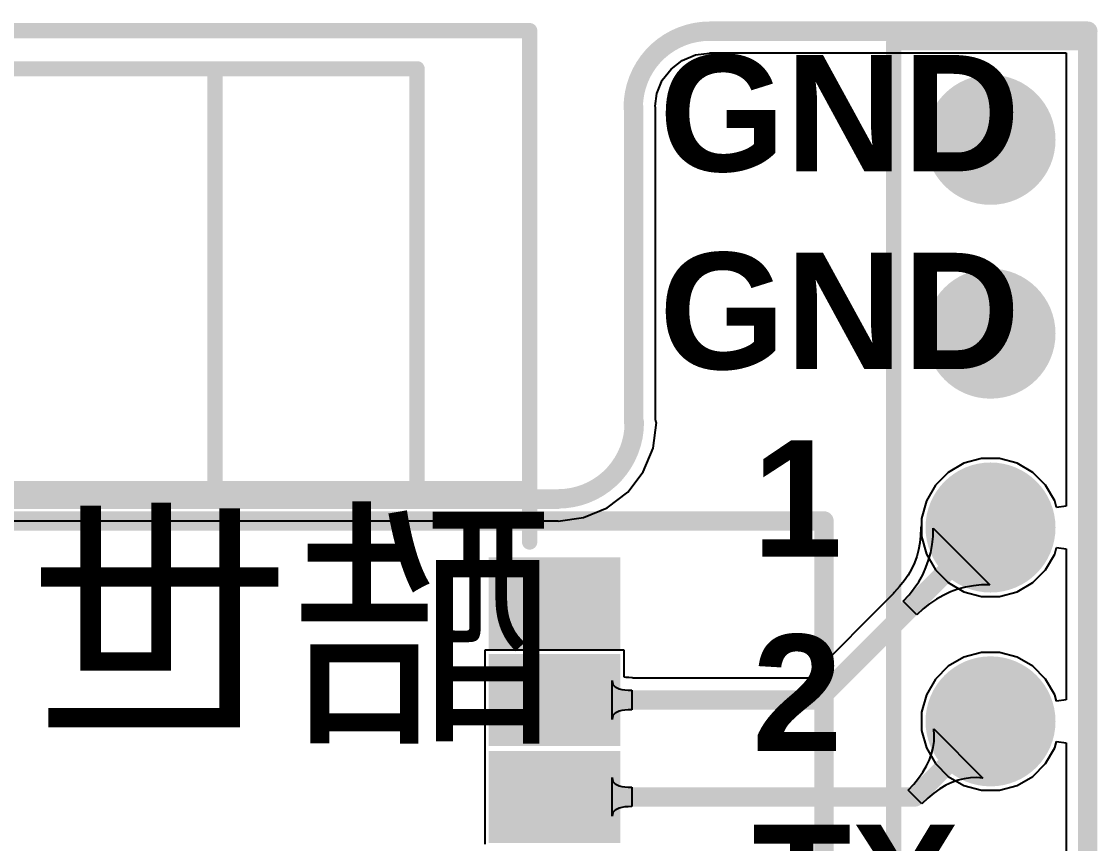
# Model space of a CAD drawing. Header units: millimetres. Extents: x 263 to 304.8, y 57.6 to 115.4.
# Drawn here: x 290.68 to 304.78, y 104.65 to 115.42 of the extents above; entities that cross this region are included whole.
import ezdxf

# ---------------------------------------------------------------- set-up
doc = ezdxf.new("R2010")
doc.units = ezdxf.units.MM
for name, color, linetype in [('BottomLayer', 5, 'Continuous'), ('BottomOverlay', 54, 'Continuous'), ('BottomSolder', 6, 'Continuous'), ('KeepOutLayer', 6, 'Continuous'), ('MultiLayer', 9, 'Continuous'), ('PadHoleLayer', 156, 'Continuous'), ('TopLayer', 1, 'Continuous'), ('TopOverlay', 2, 'Continuous'), ('TopPaste', 8, 'Continuous'), ('TopSolder', 216, 'Continuous')]:
    doc.layers.add(name, color=color, linetype=linetype)
doc.styles.add('Arial', font='arialbd.ttf', dxfattribs={"height": 0.2})
doc.styles.add('华文楷体', font='STKAITI.TTF', dxfattribs={"height": 0.2})

# ---------------------------------------------------------------- blocks, each defined once
blk = doc.blocks.new('ST7789V_12P___B_3')
at = {"layer": 'BottomOverlay', "const_width": 0.254}
for points in [[(15.998, 13.518), (15.998, -12.482)], [(-0.002, -12.482), (15.998, -12.482)]]:
    blk.add_lwpolyline(points, dxfattribs=at)
at = {"layer": 'BottomOverlay', "const_width": 0.127}
blk.add_lwpolyline([(15.935, -12.482, 1), (16.062, -12.482, 1)], format="xyb", close=True, dxfattribs=at)
blk.add_lwpolyline([(15.935, -12.482, 1), (16.062, -12.482, 1)], format="xyb", close=True, dxfattribs=at)
blk = doc.blocks.new('ESP32S3_WROOM_1_5')
at = {"layer": 'TopLayer'}
for points in [[(8.55, 9.662), (10.074, 9.662), (10.074, 8.662), (8.55, 8.662)], [(8.55, 8.393), (10.074, 8.393), (10.074, 7.393), (8.55, 7.393)], [(8.55, 7.122), (10.074, 7.122), (10.074, 6.122), (8.55, 6.122)]]:
    blk.add_hatch(color=1, dxfattribs=at).paths.add_polyline_path(points)
at = {"layer": 'TopPaste'}
for points in [[(8.55, 9.662), (10.074, 9.662), (10.074, 8.662), (8.55, 8.662)], [(8.55, 8.393), (10.074, 8.393), (10.074, 7.393), (8.55, 7.393)], [(8.55, 7.122), (10.074, 7.122), (10.074, 6.122), (8.55, 6.122)]]:
    blk.add_hatch(color=8, dxfattribs=at).paths.add_polyline_path(points)
at = {"layer": 'TopSolder'}
for points in [[(8.449, 9.764), (10.176, 9.764), (10.176, 8.561), (8.449, 8.561)], [(8.449, 8.494), (10.176, 8.494), (10.176, 7.291), (8.449, 7.291)], [(8.449, 7.224), (10.176, 7.224), (10.176, 6.021), (8.449, 6.021)]]:
    blk.add_hatch(color=216, dxfattribs=at).paths.add_polyline_path(points)
at = {"layer": 'TopOverlay', "const_width": 0.2}
for points in [[(-9.012, 16.663), (8.987, 16.663)], [(8.987, 9.963), (8.987, 16.663)], [(2.013, 16.163), (7.512, 16.163)], [(4.862, 10.638), (4.862, 16.163)], [(7.512, 16.163), (7.512, 10.663)], [(-9.012, 10.663), (8.987, 10.663)]]:
    blk.add_lwpolyline(points, dxfattribs=at)
at = {"layer": 'TopOverlay', "const_width": 0.1}
for points in [[(8.937, 16.663, 1), (9.037, 16.663, 1)], [(8.937, 16.663, 1), (9.037, 16.663, 1)], [(4.812, 16.163, 1), (4.912, 16.163, 1)], [(7.462, 16.163, 1), (7.562, 16.163, 1)], [(7.462, 16.163, 1), (7.562, 16.163, 1)], [(4.812, 10.638, 1), (4.912, 10.638, 1)], [(7.462, 10.663, 1), (7.562, 10.663, 1)], [(8.937, 10.663, 1), (9.037, 10.663, 1)], [(8.937, 9.963, 1), (9.037, 9.963, 1)]]:
    blk.add_lwpolyline(points, format="xyb", close=True, dxfattribs=at)
blk = doc.blocks.new('HDR1X22_22')
at = {"layer": 'BottomLayer'}
h = blk.add_hatch(color=5, dxfattribs=at)
edge = h.paths.add_edge_path()
edge.add_arc((45.72, 0), 0.75, 0, 360)
h = blk.add_hatch(color=5, dxfattribs=at)
edge = h.paths.add_edge_path()
edge.add_arc((48.26, 0), 0.75, 0, 360)
h = blk.add_hatch(color=5, dxfattribs=at)
edge = h.paths.add_edge_path()
edge.add_arc((50.8, 0), 0.75, 0, 360)
h = blk.add_hatch(color=5, dxfattribs=at)
edge = h.paths.add_edge_path()
edge.add_arc((53.34, 0), 0.75, 0, 360)
at = {"layer": 'BottomSolder'}
h = blk.add_hatch(color=6, dxfattribs=at)
edge = h.paths.add_edge_path()
edge.add_arc((45.72, 0), 0.852, 0, 360)
h = blk.add_hatch(color=6, dxfattribs=at)
edge = h.paths.add_edge_path()
edge.add_arc((48.26, 0), 0.852, 0, 360)
h = blk.add_hatch(color=6, dxfattribs=at)
edge = h.paths.add_edge_path()
edge.add_arc((50.8, 0), 0.852, 0, 360)
h = blk.add_hatch(color=6, dxfattribs=at)
edge = h.paths.add_edge_path()
edge.add_arc((53.34, 0), 0.852, 0, 360)
at = {"layer": 'MultiLayer'}
h = blk.add_hatch(color=9, dxfattribs=at)
edge = h.paths.add_edge_path()
edge.add_arc((45.72, 0), 0.75, 0, 360)
h = blk.add_hatch(color=9, dxfattribs=at)
edge = h.paths.add_edge_path()
edge.add_arc((48.26, 0), 0.75, 0, 360)
h = blk.add_hatch(color=9, dxfattribs=at)
edge = h.paths.add_edge_path()
edge.add_arc((50.8, 0), 0.75, 0, 360)
h = blk.add_hatch(color=9, dxfattribs=at)
edge = h.paths.add_edge_path()
edge.add_arc((53.34, 0), 0.75, 0, 360)
at = {"layer": 'PadHoleLayer'}
h = blk.add_hatch(color=156, dxfattribs=at)
edge = h.paths.add_edge_path()
edge.add_arc((45.72, 0), 0.45, 0, 360)
h = blk.add_hatch(color=156, dxfattribs=at)
edge = h.paths.add_edge_path()
edge.add_arc((48.26, 0), 0.45, 0, 360)
h = blk.add_hatch(color=156, dxfattribs=at)
edge = h.paths.add_edge_path()
edge.add_arc((50.8, 0), 0.45, 0, 360)
h = blk.add_hatch(color=156, dxfattribs=at)
edge = h.paths.add_edge_path()
edge.add_arc((53.34, 0), 0.45, 0, 360)
at = {"layer": 'TopLayer'}
h = blk.add_hatch(color=1, dxfattribs=at)
edge = h.paths.add_edge_path()
edge.add_arc((45.72, 0), 0.75, 0, 360)
h = blk.add_hatch(color=1, dxfattribs=at)
edge = h.paths.add_edge_path()
edge.add_arc((48.26, 0), 0.75, 0, 360)
h = blk.add_hatch(color=1, dxfattribs=at)
edge = h.paths.add_edge_path()
edge.add_arc((50.8, 0), 0.75, 0, 360)
h = blk.add_hatch(color=1, dxfattribs=at)
edge = h.paths.add_edge_path()
edge.add_arc((53.34, 0), 0.75, 0, 360)
at = {"layer": 'TopSolder'}
h = blk.add_hatch(color=216, dxfattribs=at)
edge = h.paths.add_edge_path()
edge.add_arc((45.72, 0), 0.852, 0, 360)
h = blk.add_hatch(color=216, dxfattribs=at)
edge = h.paths.add_edge_path()
edge.add_arc((48.26, 0), 0.852, 0, 360)
h = blk.add_hatch(color=216, dxfattribs=at)
edge = h.paths.add_edge_path()
edge.add_arc((50.8, 0), 0.852, 0, 360)
h = blk.add_hatch(color=216, dxfattribs=at)
edge = h.paths.add_edge_path()
edge.add_arc((53.34, 0), 0.852, 0, 360)
at = {"layer": 'TopOverlay', "const_width": 0.2}
for points in [[(0.635, 1.27), (54.61, 1.27)], [(54.61, 1.27), (54.61, -1.27)], [(54.61, -1.27), (-1.27, -1.27)]]:
    blk.add_lwpolyline(points, dxfattribs=at)
at = {"layer": 'TopOverlay', "const_width": 0.1}
for points in [[(54.56, 1.27, 1), (54.66, 1.27, 1)], [(54.56, 1.27, 1), (54.66, 1.27, 1)], [(54.56, -1.27, 1), (54.66, -1.27, 1)], [(54.56, -1.27, 1), (54.66, -1.27, 1)]]:
    blk.add_lwpolyline(points, format="xyb", close=True, dxfattribs=at)

msp = doc.modelspace()

# ---------------------------------------------------------------- linework, layer by layer
at = {"layer": 'BottomLayer'}
for p, q in [((299.338, 114.909), (299.51, 114.98)), ((299.51, 114.98), (299.695, 115.005)), ((299.695, 115.005), (299.695, 115.006)), ((299.695, 115.006), (304.368, 115.006)), ((304.368, 115.006), (304.368, 109.069)), ((299.19, 114.795), (299.338, 114.909)), ((299.076, 114.648), (299.19, 114.795)), ((299.005, 114.475), (299.076, 114.648)), ((298.983, 114.308), (299.005, 114.475)), ((298.986, 114.291), (298.983, 114.308)), ((298.986, 110.202), (298.986, 114.291)), ((298.956, 109.829), (299, 110.163)), ((298.994, 110.163), (298.986, 110.202)), ((299, 110.163), (298.994, 110.163)), ((298.827, 109.518), (298.956, 109.829)), ((303.029, 109.629), (302.824, 109.51)), ((303.259, 109.691), (303.029, 109.629)), ((303.496, 109.691), (303.259, 109.691)), ((303.726, 109.629), (303.496, 109.691)), ((303.932, 109.51), (303.726, 109.629)), ((298.622, 109.251), (298.827, 109.518)), ((302.824, 109.51), (302.656, 109.342)), ((304.1, 109.342), (303.932, 109.51)), ((302.656, 109.342), (302.537, 109.137)), ((304.219, 109.137), (304.1, 109.342)), ((298.354, 109.046), (298.622, 109.251)), ((298.043, 108.917), (298.354, 109.046)), ((302.537, 109.137), (302.475, 108.907)), ((304.241, 109.052), (304.219, 109.137)), ((304.368, 109.069), (304.241, 109.052)), ((297.709, 108.873), (298.043, 108.917)), ((302.475, 108.907), (302.475, 108.669)), ((278.901, 108.874), (297.709, 108.874)), ((297.709, 108.874), (297.709, 108.873)), ((302.475, 108.669), (302.537, 108.44)), ((304.219, 108.44), (304.241, 108.524)), ((304.241, 108.524), (304.368, 108.508)), ((304.368, 108.508), (304.368, 106.529)), ((302.537, 108.44), (302.656, 108.234)), ((304.1, 108.234), (304.219, 108.44)), ((302.656, 108.234), (302.824, 108.066)), ((303.932, 108.066), (304.1, 108.234)), ((302.824, 108.066), (303.029, 107.947)), ((303.726, 107.947), (303.932, 108.066)), ((303.029, 107.947), (303.259, 107.886)), ((303.496, 107.886), (303.726, 107.947)), ((303.259, 107.886), (303.496, 107.886)), ((303.029, 107.089), (302.824, 106.97)), ((303.259, 107.151), (303.029, 107.089)), ((303.496, 107.151), (303.259, 107.151)), ((303.726, 107.089), (303.496, 107.151)), ((303.932, 106.97), (303.726, 107.089)), ((302.824, 106.97), (302.656, 106.802)), ((304.1, 106.802), (303.932, 106.97)), ((302.656, 106.802), (302.537, 106.597)), ((304.219, 106.597), (304.1, 106.802)), ((302.537, 106.597), (302.475, 106.367)), ((304.241, 106.512), (304.219, 106.597)), ((304.368, 106.529), (304.241, 106.512)), ((302.475, 106.367), (302.475, 106.129)), ((302.475, 106.129), (302.537, 105.9)), ((304.219, 105.9), (304.241, 105.984)), ((304.241, 105.984), (304.368, 105.968)), ((304.368, 105.968), (304.368, 103.989)), ((302.537, 105.9), (302.656, 105.694)), ((304.1, 105.694), (304.219, 105.9)), ((302.656, 105.694), (302.824, 105.526)), ((303.932, 105.526), (304.1, 105.694)), ((302.824, 105.526), (303.029, 105.407)), ((303.726, 105.407), (303.932, 105.526)), ((303.029, 105.407), (303.259, 105.346)), ((303.496, 105.346), (303.726, 105.407)), ((303.259, 105.346), (303.496, 105.346))]:
    msp.add_line(p, q, dxfattribs=at)
at = {"layer": 'KeepOutLayer', "const_width": 0.254}
for points in [[(298.695, 114.291, -0.414214), (299.695, 115.291)], [(298.709, 110.163, -0.414214), (297.709, 109.163)]]:
    msp.add_lwpolyline(points, format="xyb", dxfattribs=at)
for points in [[(299.695, 115.291), (304.653, 115.291)], [(304.653, 59.238), (304.653, 115.291)], [(298.701, 110.163), (298.701, 114.291)], [(278.901, 109.159), (297.709, 109.159)]]:
    msp.add_lwpolyline(points, dxfattribs=at)
at = {"layer": 'KeepOutLayer', "const_width": 0.127}
for points in [[(299.631, 115.291, 1), (299.758, 115.291, 1)], [(299.631, 115.291, 1), (299.758, 115.291, 1)], [(304.59, 115.291, 1), (304.717, 115.291, 1)], [(304.59, 115.291, 1), (304.717, 115.291, 1)], [(298.631, 114.291, 1), (298.758, 114.291, 1)], [(298.638, 114.291, 1), (298.765, 114.291, 1)], [(298.638, 110.163, 1), (298.765, 110.163, 1)], [(298.646, 110.163, 1), (298.773, 110.163, 1)], [(297.646, 109.163, 1), (297.773, 109.163, 1)], [(297.646, 109.159, 1), (297.773, 109.159, 1)]]:
    msp.add_lwpolyline(points, format="xyb", close=True, dxfattribs=at)
at = {"layer": 'TopLayer'}
for p, q in [((299.338, 114.909), (299.51, 114.98)), ((299.51, 114.98), (299.695, 115.005)), ((299.695, 115.005), (299.695, 115.006)), ((299.695, 115.006), (304.368, 115.006)), ((304.368, 115.006), (304.368, 109.069)), ((299.19, 114.795), (299.338, 114.909)), ((299.076, 114.648), (299.19, 114.795)), ((299.005, 114.475), (299.076, 114.648)), ((298.983, 114.308), (299.005, 114.475)), ((298.986, 114.291), (298.983, 114.308)), ((298.986, 110.202), (298.986, 114.291)), ((298.956, 109.829), (299, 110.163)), ((298.994, 110.163), (298.986, 110.202)), ((299, 110.163), (298.994, 110.163)), ((298.827, 109.518), (298.956, 109.829)), ((303.029, 109.629), (302.824, 109.51)), ((303.259, 109.691), (303.029, 109.629)), ((303.496, 109.691), (303.259, 109.691)), ((303.726, 109.629), (303.496, 109.691)), ((303.932, 109.51), (303.726, 109.629)), ((298.622, 109.251), (298.827, 109.518)), ((302.824, 109.51), (302.656, 109.342)), ((304.1, 109.342), (303.932, 109.51)), ((302.656, 109.342), (302.537, 109.137)), ((304.219, 109.137), (304.1, 109.342)), ((298.354, 109.046), (298.622, 109.251)), ((298.043, 108.917), (298.354, 109.046)), ((302.537, 109.137), (302.475, 108.907)), ((304.241, 109.052), (304.219, 109.137)), ((304.368, 109.069), (304.241, 109.052)), ((297.709, 108.873), (298.043, 108.917)), ((302.475, 108.907), (302.475, 108.813)), ((278.901, 108.874), (297.709, 108.874)), ((297.709, 108.874), (297.709, 108.873)), ((302.463, 108.785), (302.46, 108.681)), ((302.475, 108.813), (302.463, 108.785)), ((302.625, 108.671), (302.628, 108.781)), ((302.628, 108.781), (303.37, 108.038)), ((302.46, 108.681), (302.45, 108.588)), ((302.614, 108.564), (302.625, 108.671)), ((302.434, 108.497), (302.41, 108.41)), ((302.45, 108.588), (302.434, 108.497)), ((302.567, 108.36), (302.595, 108.461)), ((302.595, 108.461), (302.614, 108.564)), ((302.38, 108.326), (302.342, 108.244)), ((302.41, 108.41), (302.38, 108.326)), ((302.532, 108.263), (302.567, 108.36)), ((302.342, 108.244), (302.297, 108.165)), ((302.489, 108.169), (302.532, 108.263)), ((302.245, 108.089), (302.185, 108.014)), ((302.297, 108.165), (302.245, 108.089)), ((302.378, 107.991), (302.437, 108.078)), ((302.437, 108.078), (302.489, 108.169)), ((303.26, 108.035), (303.154, 108.024)), ((303.37, 108.038), (303.26, 108.035)), ((302.108, 107.922), (300.999, 106.812)), ((302.114, 107.937), (302.108, 107.922)), ((302.185, 108.014), (302.114, 107.937)), ((302.235, 107.825), (302.31, 107.906)), ((302.31, 107.906), (302.378, 107.991)), ((302.759, 107.899), (302.668, 107.848)), ((302.853, 107.943), (302.759, 107.899)), ((302.95, 107.978), (302.853, 107.943)), ((303.05, 108.005), (302.95, 107.978)), ((303.154, 108.024), (303.05, 108.005)), ((302.414, 107.645), (302.235, 107.825)), ((302.58, 107.789), (302.496, 107.721)), ((302.668, 107.848), (302.58, 107.789)), ((302.496, 107.721), (302.414, 107.645)), ((298.577, 107.18), (296.748, 107.18)), ((296.748, 107.18), (296.748, 105.875)), ((298.577, 106.828), (298.577, 107.18)), ((298.419, 106.274), (298.419, 106.782)), ((298.419, 106.782), (298.421, 106.757)), ((298.579, 106.828), (298.577, 106.828)), ((298.604, 106.823), (298.579, 106.828)), ((298.636, 106.821), (298.604, 106.823)), ((298.68, 106.82), (298.636, 106.821)), ((298.696, 106.812), (298.68, 106.82)), ((300.999, 106.812), (298.696, 106.812)), ((298.421, 106.757), (298.429, 106.736)), ((298.429, 106.736), (298.442, 106.717)), ((298.442, 106.717), (298.46, 106.7)), ((298.46, 106.7), (298.483, 106.686)), ((298.483, 106.686), (298.511, 106.675)), ((298.511, 106.675), (298.544, 106.666)), ((298.544, 106.666), (298.583, 106.66)), ((298.583, 106.66), (298.627, 106.656)), ((298.627, 106.656), (298.676, 106.655)), ((298.676, 106.655), (298.676, 106.401)), ((298.442, 106.338), (298.429, 106.319)), ((298.46, 106.355), (298.442, 106.338)), ((298.483, 106.369), (298.46, 106.355)), ((298.511, 106.38), (298.483, 106.369)), ((298.544, 106.389), (298.511, 106.38)), ((298.583, 106.396), (298.544, 106.389)), ((298.627, 106.399), (298.583, 106.396)), ((298.676, 106.401), (298.627, 106.399)), ((298.421, 106.298), (298.419, 106.274)), ((298.429, 106.319), (298.421, 106.298)), ((302.641, 106.067), (302.634, 106.149)), ((302.634, 106.149), (303.279, 105.505)), ((302.638, 105.986), (302.641, 106.067)), ((302.627, 105.905), (302.638, 105.986)), ((296.748, 105.875), (296.748, 104.64)), ((302.577, 105.744), (302.606, 105.824)), ((302.606, 105.824), (302.627, 105.905)), ((302.492, 105.584), (302.539, 105.664)), ((302.539, 105.664), (302.577, 105.744)), ((298.419, 105.004), (298.419, 105.512)), ((298.419, 105.512), (298.421, 105.487)), ((302.371, 105.426), (302.436, 105.505)), ((302.436, 105.505), (302.492, 105.584)), ((303.034, 105.497), (302.953, 105.477)), ((303.115, 105.509), (303.034, 105.497)), ((303.197, 105.511), (303.115, 105.509)), ((303.279, 105.505), (303.197, 105.511)), ((298.421, 105.487), (298.429, 105.466)), ((298.429, 105.466), (298.442, 105.447)), ((298.442, 105.447), (298.46, 105.43)), ((298.46, 105.43), (298.483, 105.416)), ((298.483, 105.416), (298.511, 105.405)), ((298.511, 105.405), (298.544, 105.396)), ((298.544, 105.396), (298.583, 105.39)), ((298.583, 105.39), (298.627, 105.386)), ((298.627, 105.386), (298.676, 105.385)), ((298.676, 105.385), (298.676, 105.131)), ((302.297, 105.347), (302.371, 105.426)), ((302.713, 105.363), (302.634, 105.307)), ((302.793, 105.41), (302.713, 105.363)), ((302.873, 105.448), (302.793, 105.41)), ((302.953, 105.477), (302.873, 105.448)), ((302.477, 105.168), (302.297, 105.347)), ((302.555, 105.242), (302.477, 105.168)), ((302.634, 105.307), (302.555, 105.242)), ((298.46, 105.085), (298.442, 105.068)), ((298.483, 105.099), (298.46, 105.085)), ((298.511, 105.11), (298.483, 105.099)), ((298.544, 105.119), (298.511, 105.11)), ((298.583, 105.126), (298.544, 105.119)), ((298.627, 105.129), (298.583, 105.126)), ((298.676, 105.131), (298.627, 105.129)), ((298.421, 105.028), (298.419, 105.004)), ((298.429, 105.049), (298.421, 105.028)), ((298.442, 105.068), (298.429, 105.049))]:
    msp.add_line(p, q, dxfattribs=at)
at = {"layer": 'TopLayer', "const_width": 0.254}
for points in [[(301.117, 106.528), (303.378, 108.788)], [(297.663, 106.528), (301.117, 106.528)], [(302.387, 105.258), (303.378, 106.248)], [(297.663, 105.258), (302.387, 105.258)]]:
    msp.add_lwpolyline(points, dxfattribs=at)
at = {"layer": 'TopLayer', "const_width": 0.127}
for points in [[(303.314, 108.788, 1), (303.441, 108.788, 1)], [(297.599, 106.528, 1), (297.726, 106.528, 1)], [(301.054, 106.528, 1), (301.181, 106.528, 1)], [(301.054, 106.528, 1), (301.181, 106.528, 1)], [(303.314, 106.248, 1), (303.441, 106.248, 1)], [(297.599, 105.258, 1), (297.726, 105.258, 1)], [(302.324, 105.258, 1), (302.451, 105.258, 1)], [(302.324, 105.258, 1), (302.451, 105.258, 1)]]:
    msp.add_lwpolyline(points, format="xyb", close=True, dxfattribs=at)

# ---------------------------------------------------------------- block references
msp.add_blockref('ESP32S3_WROOM_1_5', (288.35, 98.635))
at = {"rotation": 90}
for name, p in [('HDR1X22_22', (303.378, 60.528)), ('ST7789V_12P___B_3', (288.713, 92.875))]:
    msp.add_blockref(name, p, dxfattribs=at)

# ---------------------------------------------------------------- texts
at = {"layer": 'BottomOverlay', "style": '华文楷体', "text_generation_flag": 2}
msp.add_text('酷世DIY-ESP32S3_SP', height=2.54, rotation=360, dxfattribs=at).set_placement((297.686, 106.221))
at = {"layer": 'TopOverlay', "style": 'Arial'}
for s, p in [('GND', (299.034, 113.455)), ('GND', (299.034, 110.864)), ('1', (300.253, 108.407)), ('2', (300.253, 105.86)), ('TX', (300.253, 103.369))]:
    msp.add_text(s, height=1.524, rotation=360, dxfattribs=at).set_placement(p)

doc.saveas('drawing.dxf')
